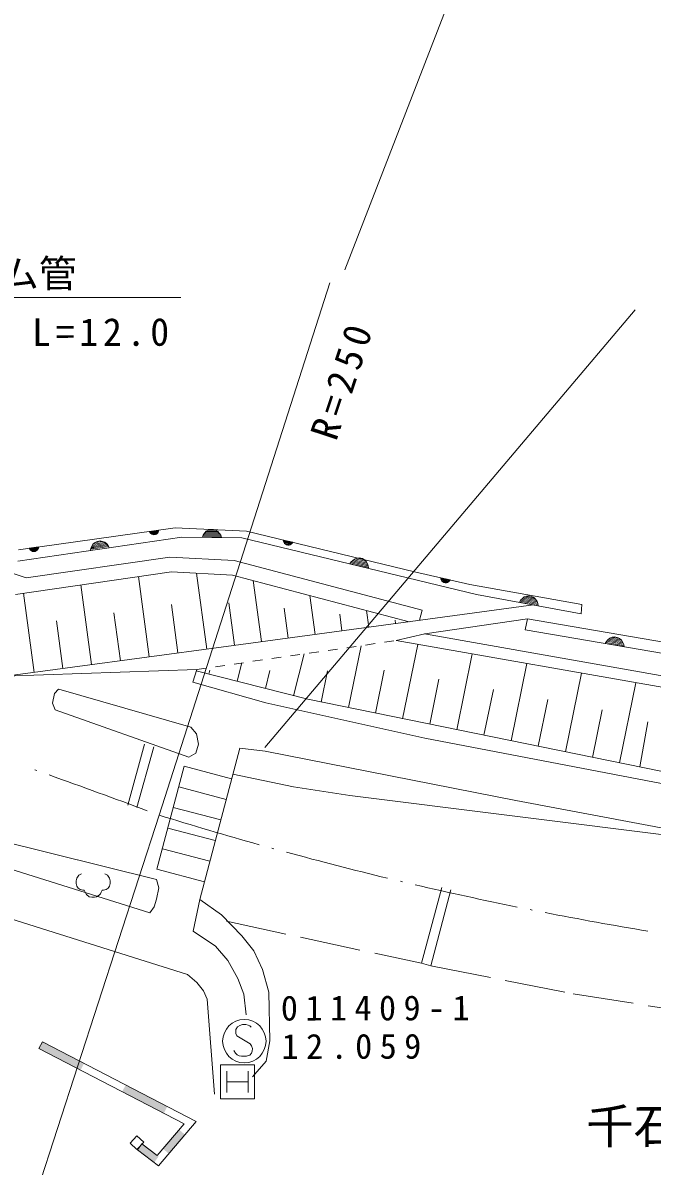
# Model space of a CAD drawing. Units: millimetres, scale not verified. Extents: x 40000 to 680000, y 20000 to 380000.
# Drawn here: x 428478 to 461653, y 267334 to 327630 of the extents above; entities that cross this region are included whole.
import ezdxf
from ezdxf.enums import TextEntityAlignment as Align

# ---------------------------------------------------------------- set-up
doc = ezdxf.new("R2010")
doc.units = ezdxf.units.MM
doc.header["$LTSCALE"] = 1000
doc.linetypes.add('USER3', pattern=[4, 3.2, -0.8])
doc.linetypes.add('USER4', pattern=[1, 0.5, -0.5])
doc.layers.add('S-SUV', color=7, linetype='Continuous', lineweight=13)
doc.styles.add('ＭＳ ゴシック', font='')
doc.styles.get('ＭＳ ゴシック').set_extended_font_data('MS Gothic')

msp = doc.modelspace()

# ---------------------------------------------------------------- hatches: boundary and pattern name
at = {"layer": 'S-SUV'}
for points in [[(431518, 272399), (429324, 273538), (429508, 273893), (431702, 272754)], [(435906, 270120), (433712, 271259), (433896, 271614), (436090, 270475)], [(435869, 268249), (436725, 269249), (437029, 268989), (436173, 267989)], [(434757, 268506), (435634, 267839), (435392, 267521), (434515, 268188)]]:
    msp.add_hatch(color=256, dxfattribs=at).paths.add_polyline_path(points)

# ---------------------------------------------------------------- linework, layer by layer
for p, q in [((455710, 341076), (445455, 314611)), ((444659, 313923), (435655, 285849)), ((420640, 313141), (436803, 313141)), ((460762, 312490), (441242, 289420)), ((428247, 299843), (436507, 301003)), ((435152, 300813), (435647, 300883)), ((435647, 300883), (435635, 300823)), ((436507, 301003), (440267, 300827)), ((438143, 300819), (438254, 300878)), ((438254, 300878), (438372, 300914)), ((438372, 300914), (438527, 300913)), ((438527, 300913), (438644, 300874)), ((436863, 300511), (428216, 299246)), ((432291, 300229), (432402, 300283)), ((432668, 300276), (432300, 300222)), ((432402, 300283), (432556, 300305)), ((432556, 300305), (432677, 300285)), ((432677, 300285), (432795, 300242)), ((435178, 300759), (435152, 300813)), ((435639, 300850), (435168, 300784)), ((435215, 300715), (435178, 300759)), ((435185, 300755), (435631, 300817)), ((435617, 300784), (435209, 300726)), ((435271, 300667), (435215, 300715)), ((435236, 300699), (435596, 300749)), ((435571, 300714), (435271, 300672)), ((435329, 300645), (435271, 300667)), ((435390, 300634), (435329, 300645)), ((435334, 300649), (435518, 300675)), ((435467, 300645), (435390, 300634)), ((435522, 300672), (435467, 300645)), ((435573, 300709), (435522, 300672)), ((435613, 300771), (435573, 300709)), ((435635, 300823), (435613, 300771)), ((440026, 300476), (436863, 300511)), ((437945, 300499), (437986, 300614)), ((438945, 300488), (437945, 300499)), ((437970, 300561), (438920, 300551)), ((437986, 300614), (438045, 300711)), ((438896, 300614), (437996, 300624)), ((438034, 300686), (438857, 300677)), ((438045, 300711), (438143, 300819)), ((438812, 300740), (438085, 300748)), ((438146, 300809), (438751, 300803)), ((438634, 300866), (438261, 300871)), ((438644, 300874), (438753, 300813)), ((438753, 300813), (438849, 300702)), ((438849, 300702), (438908, 300603)), ((438908, 300603), (438945, 300488)), ((452394, 297488), (440026, 300476)), ((440267, 300827), (449125, 298683)), ((442224, 300295), (442219, 300355)), ((442219, 300355), (442705, 300237)), ((442686, 300210), (442224, 300322)), ((442242, 300240), (442224, 300295)), ((442229, 300288), (442666, 300182)), ((423081, 300252), (428645, 298357)), ((428810, 299922), (429305, 299992)), ((428837, 299868), (428810, 299922)), ((429297, 299959), (428827, 299893)), ((428873, 299824), (428837, 299868)), ((428844, 299864), (429289, 299927)), ((429275, 299893), (428868, 299836)), ((428929, 299776), (428873, 299824)), ((428895, 299808), (429255, 299859)), ((428988, 299754), (428929, 299776)), ((429229, 299824), (428930, 299781)), ((429049, 299744), (428988, 299754)), ((428992, 299759), (429177, 299785)), ((429125, 299755), (429049, 299744)), ((429181, 299781), (429125, 299755)), ((429231, 299819), (429181, 299781)), ((429272, 299880), (429231, 299819)), ((429294, 299932), (429272, 299880)), ((429305, 299992), (429294, 299932)), ((433034, 299951), (432045, 299806)), ((432045, 299806), (432068, 299926)), ((432061, 299872), (433001, 300009)), ((432068, 299926), (432111, 300030)), ((432967, 300067), (432076, 299937)), ((432104, 300004), (432918, 300123)), ((432111, 300030), (432191, 300153)), ((432865, 300179), (432145, 300073)), ((432191, 300153), (432291, 300229)), ((432195, 300144), (432794, 300231)), ((432795, 300242), (432907, 300147)), ((432907, 300147), (432981, 300059)), ((432981, 300059), (433034, 299951)), ((442641, 300157), (442241, 300253)), ((442276, 300175), (442242, 300240)), ((442256, 300218), (442609, 300132)), ((442323, 300133), (442276, 300175)), ((442573, 300109), (442279, 300180)), ((442375, 300101), (442323, 300133)), ((442328, 300136), (442509, 300092)), ((442451, 300083), (442375, 300101)), ((442512, 300087), (442451, 300083)), ((442573, 300104), (442512, 300087)), ((442633, 300146), (442573, 300104)), ((442672, 300186), (442633, 300146)), ((442705, 300237), (442672, 300186)), ((428645, 298357), (436218, 299457)), ((436218, 299457), (439625, 299271)), ((439625, 299271), (449526, 296655)), ((445724, 299100), (445790, 299202)), ((446696, 298865), (445724, 299100)), ((445763, 299154), (446686, 298931)), ((445790, 299202), (445869, 299283)), ((446677, 298998), (445802, 299209)), ((445853, 299261), (446653, 299068)), ((445869, 299283), (445989, 299367)), ((446624, 299139), (445916, 299310)), ((445989, 299367), (446110, 299400)), ((445989, 299357), (446577, 299215)), ((446110, 299400), (446233, 299409)), ((446478, 299303), (446116, 299391)), ((446233, 299409), (446384, 299372)), ((446384, 299372), (446489, 299308)), ((446489, 299308), (446582, 299224)), ((446582, 299224), (446651, 299094)), ((446651, 299094), (446687, 298985)), ((436318, 298684), (428092, 297489)), ((439523, 298508), (436318, 298684)), ((438173, 294605), (437631, 298612)), ((448838, 296048), (439523, 298508)), ((446687, 298985), (446696, 298865)), ((449125, 298683), (452042, 298016)), ((432102, 293784), (431533, 297989)), ((435138, 294194), (434565, 298429)), ((441055, 294995), (440619, 298219)), ((450519, 298305), (450513, 298366)), ((450513, 298366), (451001, 298254)), ((450981, 298226), (450518, 298332)), ((450537, 298251), (450519, 298305)), ((450524, 298299), (450962, 298199)), ((450937, 298172), (450536, 298264)), ((450572, 298187), (450537, 298251)), ((450551, 298229), (450906, 298148)), ((450619, 298145), (450572, 298187)), ((450869, 298124), (450575, 298191)), ((450672, 298114), (450619, 298145)), ((450625, 298148), (450806, 298106)), ((450748, 298096), (450672, 298114)), ((450809, 298102), (450748, 298096)), ((450869, 298119), (450809, 298102)), ((450929, 298161), (450869, 298119)), ((450968, 298202), (450929, 298161)), ((451001, 298254), (450968, 298202)), ((452042, 298016), (457947, 296961)), ((429067, 293373), (428502, 297548)), ((443885, 295378), (443608, 297429)), ((457912, 296469), (452394, 297488)), ((454721, 297175), (454796, 297261)), ((454796, 297261), (454911, 297351)), ((455557, 297158), (454842, 297290)), ((454911, 297351), (455031, 297390)), ((454912, 297341), (455507, 297231)), ((455031, 297390), (455153, 297406)), ((455403, 297314), (455037, 297382)), ((455153, 297406), (455305, 297378)), ((455305, 297378), (455414, 297319)), ((455414, 297319), (455511, 297240)), ((436656, 294400), (436310, 296950)), ((455393, 296934), (438932, 294708)), ((439640, 294804), (439337, 297039)), ((442470, 295187), (442256, 296769)), ((449526, 296655), (449391, 296123)), ((454661, 297070), (454721, 297175)), ((455645, 296888), (454661, 297070)), ((454697, 297126), (455631, 296954)), ((455618, 297020), (454733, 297183)), ((454781, 297238), (455590, 297089)), ((455511, 297240), (455587, 297115)), ((455587, 297115), (455629, 297008)), ((455629, 297008), (455645, 296888)), ((457947, 296961), (457912, 296469)), ((430585, 293578), (430244, 296092)), ((433620, 293989), (433277, 296521)), ((445300, 295569), (445181, 296448)), ((446715, 295761), (446596, 296640)), ((448130, 295952), (448107, 296128)), ((449678, 295403), (455075, 296195)), ((454952, 295625), (455075, 296195)), ((455075, 296195), (464462, 294578)), ((464402, 294007), (454952, 295625)), ((448166, 295052), (449678, 295403)), ((448166, 295052), (464103, 292249)), ((448498, 290933), (449298, 294853)), ((449656, 295399), (463999, 292876)), ((459184, 294900), (459243, 295007)), ((460170, 294732), (459184, 294900)), ((459220, 294958), (460156, 294797)), ((459243, 295007), (459316, 295093)), ((460142, 294863), (459255, 295015)), ((459302, 295070), (460113, 294932)), ((459316, 295093), (459431, 295185)), ((460079, 295001), (459362, 295124)), ((459431, 295185), (459550, 295226)), ((459432, 295175), (460028, 295073)), ((459550, 295226), (459672, 295243)), ((459923, 295154), (459556, 295217)), ((459672, 295243), (459825, 295217)), ((459825, 295217), (459934, 295160)), ((459934, 295160), (460032, 295082)), ((460032, 295082), (460110, 294958)), ((460110, 294958), (460153, 294851)), ((460153, 294851), (460170, 294732)), ((438932, 294708), (426791, 293065)), ((442750, 292144), (443315, 294349)), ((445639, 291516), (446305, 294783)), ((451358, 290350), (452173, 294347)), ((439774, 292907), (440022, 293872)), ((454218, 289767), (455049, 293841)), ((427549, 293167), (437641, 293528)), ((437641, 293528), (437442, 292856)), ((443494, 291954), (437620, 293458)), ((438286, 293288), (438339, 293495)), ((441262, 292525), (441506, 293477)), ((444209, 291808), (444546, 293459)), ((447069, 291225), (447531, 293493)), ((457078, 289183), (457925, 293336)), ((430143, 292257), (430348, 292496)), ((430382, 292496), (437325, 290479)), ((437442, 292856), (441279, 291775)), ((449928, 290641), (450413, 293017)), ((452788, 290058), (453282, 292480)), ((459938, 288600), (460800, 292830)), ((430040, 291744), (430143, 292257)), ((463512, 287871), (443494, 291954)), ((455648, 289475), (456151, 291943)), ((430177, 291402), (430040, 291744)), ((437222, 288905), (430177, 291402)), ((441279, 291775), (449678, 289897)), ((458508, 288892), (459021, 291406)), ((435165, 280698), (402879, 290795)), ((461008, 288394), (461419, 290775)), ((437325, 290479), (437632, 290137)), ((437632, 290137), (437735, 289589)), ((434007, 286375), (434897, 289589)), ((435378, 289456), (434489, 286241)), ((437735, 289589), (437598, 289111)), ((449678, 289897), (463345, 287289)), ((437598, 289111), (437222, 288905)), ((439911, 289378), (437802, 281395)), ((439911, 289378), (441258, 289213)), ((441258, 289213), (454468, 286614)), ((435546, 282989), (436983, 288427)), ((436983, 288427), (439485, 287766)), ((442747, 287332), (439550, 288012)), ((439198, 286678), (436695, 287339)), ((445722, 286888), (442747, 287332)), ((419521, 286405), (435524, 282454)), ((467723, 284118), (445722, 286888)), ((454468, 286614), (467723, 284118)), ((435655, 285849), (426509, 257652)), ((438911, 285591), (436408, 286252)), ((438623, 284503), (436121, 285164)), ((438336, 283416), (435834, 284077)), ((438049, 282328), (435546, 282989)), ((420748, 282605), (433635, 278553)), ((431318, 282517), (431287, 282378)), ((431287, 282378), (431287, 282238)), ((431287, 282238), (431318, 282094)), ((431426, 282679), (431318, 282517)), ((431566, 282751), (431426, 282679)), ((432943, 282679), (432803, 282751)), ((433051, 282517), (432943, 282679)), ((433087, 282378), (433051, 282517)), ((433051, 282094), (433087, 282238)), ((433087, 282238), (433087, 282378)), ((435524, 282454), (435644, 282015)), ((431318, 282094), (431390, 281991)), ((431390, 281991), (431494, 281919)), ((431494, 281919), (431638, 281887)), ((431638, 281887), (431705, 281887)), ((431705, 281887), (431764, 281779)), ((431764, 281779), (431836, 281653)), ((431836, 281653), (431975, 281545)), ((432362, 281545), (432502, 281617)), ((432502, 281617), (432569, 281689)), ((432569, 281689), (432605, 281779)), ((432605, 281779), (432664, 281887)), ((432664, 281887), (432736, 281887)), ((432736, 281887), (432875, 281919)), ((432875, 281919), (432979, 281991)), ((432979, 281991), (433051, 282094)), ((435644, 282015), (435524, 281417)), ((449500, 278030), (450560, 282031)), ((451043, 281903), (449983, 277902)), ((431975, 281545), (432115, 281514)), ((432115, 281514), (432250, 281514)), ((432250, 281514), (432362, 281545)), ((435404, 281017), (435165, 280698)), ((435524, 281417), (435404, 281017)), ((437813, 281388), (437452, 279727)), ((437802, 281395), (438945, 280593)), ((438945, 280593), (440028, 279486)), ((437452, 279727), (438632, 278932)), ((440028, 279486), (440654, 278691)), ((438632, 278932), (439282, 278186)), ((440654, 278691), (441111, 277704)), ((433635, 278553), (437163, 277446)), ((439282, 278186), (439811, 277223)), ((437163, 277446), (437645, 277012)), ((441111, 277704), (441448, 276501)), ((437645, 277012), (438006, 276579)), ((439811, 277223), (440124, 276405)), ((438006, 276579), (438198, 276146)), ((440124, 276405), (440244, 275321)), ((441448, 276501), (441496, 273949)), ((438198, 276146), (438583, 271133)), ((439710, 274546), (439704, 274413)), ((439704, 274413), (439710, 274327)), ((439785, 274672), (439710, 274546)), ((439911, 274758), (439785, 274672)), ((440061, 274799), (439911, 274758)), ((440239, 274799), (440061, 274799)), ((440360, 274776), (440239, 274799)), ((440446, 274735), (440360, 274776)), ((440509, 274666), (440446, 274735)), ((429324, 273538), (429508, 273893)), ((437621, 269680), (429508, 273893)), ((439710, 274327), (439756, 274212)), ((439756, 274212), (439837, 274149)), ((439837, 274149), (440463, 273787)), ((440463, 273787), (440532, 273683)), ((441496, 273949), (441304, 272866)), ((436989, 269558), (429324, 273538)), ((439687, 273292), (439607, 273424)), ((439779, 273206), (439687, 273292)), ((439888, 273154), (439779, 273206)), ((440003, 273137), (439888, 273154)), ((440446, 273189), (440268, 273137)), ((440527, 273292), (440446, 273189)), ((440567, 273401), (440527, 273292)), ((440532, 273683), (440578, 273539)), ((440578, 273539), (440567, 273401)), ((438895, 270880), (438895, 272680)), ((438895, 272680), (440695, 272680)), ((440268, 273137), (440003, 273137)), ((441304, 272866), (440581, 272047)), ((440695, 272680), (440695, 270880)), ((439233, 272343), (439233, 271218)), ((440358, 272343), (440358, 271218)), ((439233, 271780), (440358, 271780)), ((440695, 270880), (438895, 270880)), ((435564, 267892), (436989, 269558)), ((435623, 267345), (437621, 269680)), ((434491, 268936), (434130, 268551)), ((434852, 268598), (434491, 268936)), ((434130, 268551), (434491, 268212)), ((434491, 268212), (434852, 268598)), ((434757, 268506), (434515, 268188)), ((434757, 268506), (435564, 267892)), ((434515, 268188), (435623, 267345))]:
    msp.add_line(p, q, dxfattribs=at)
at = {"layer": 'S-SUV', "linetype": 'USER4'}
msp.add_line((437641, 293528), (448166, 295052), dxfattribs=at)
at = {"layer": 'S-SUV', "linetype": 'USER3'}
for p, q in [((439208, 280248), (449500, 278030)), ((449500, 278030), (449983, 277902)), ((449983, 277902), (457496, 276426)), ((457496, 276426), (464316, 275339))]:
    msp.add_line(p, q, dxfattribs=at)
at = {"layer": 'S-SUV'}
for centre, radius in [((432156, 299942), 49.8), ((440153, 273925), 1144)]:
    msp.add_circle(centre, radius, dxfattribs=at)
for centre, radius, start, end in [((262339, -179777), 496836, 70.37466, 70.38791), ((262339, -179777), 496836, 69.66006, 70.29526), ((492868, 469465), 192323, 252.69348, 254.33447), ((492868, 469465), 192323, 254.53955, 254.57379), ((492868, 469465), 192323, 254.77887, 256.41986), ((492868, 469465), 192323, 256.625, 256.65918), ((492868, 469465), 192323, 256.86426, 258.50525), ((492868, 469465), 192323, 258.71039, 258.74457), ((492868, 469465), 192323, 258.94971, 260.59064)]:
    msp.add_arc(centre, radius, start, end, dxfattribs=at)

# ---------------------------------------------------------------- texts
at = {"layer": 'S-SUV', "style": 'ＭＳ ゴシック'}
for s, height, p in [('ヒューム管', 1466, (421322, 313223)), ('千石原バス停', 1833, (458179, 267979))]:
    msp.add_text(s, height=height, rotation=0.1, dxfattribs=at).set_placement(p, align=Align.BOTTOM_LEFT)
at = {"layer": 'S-SUV', "attachment_point": 7, "style": 'ＭＳ ゴシック'}
for s, insert, char_height, rotation in [('\\T1.25;φ=250\\~L=12.0', (420835, 310175), 1466, 0.1), ('\\T1.3;R=250', (445017, 305513), 1466, 71.8), ('\\T1.44;011409-1', (442082, 274990), 1320, 0.1), ('\\T1.44;12.059', (442119, 272968), 1320, 0.1)]:
    msp.add_mtext(s, dxfattribs=dict(at, insert=insert, char_height=char_height, rotation=rotation))

doc.saveas('drawing.dxf')
